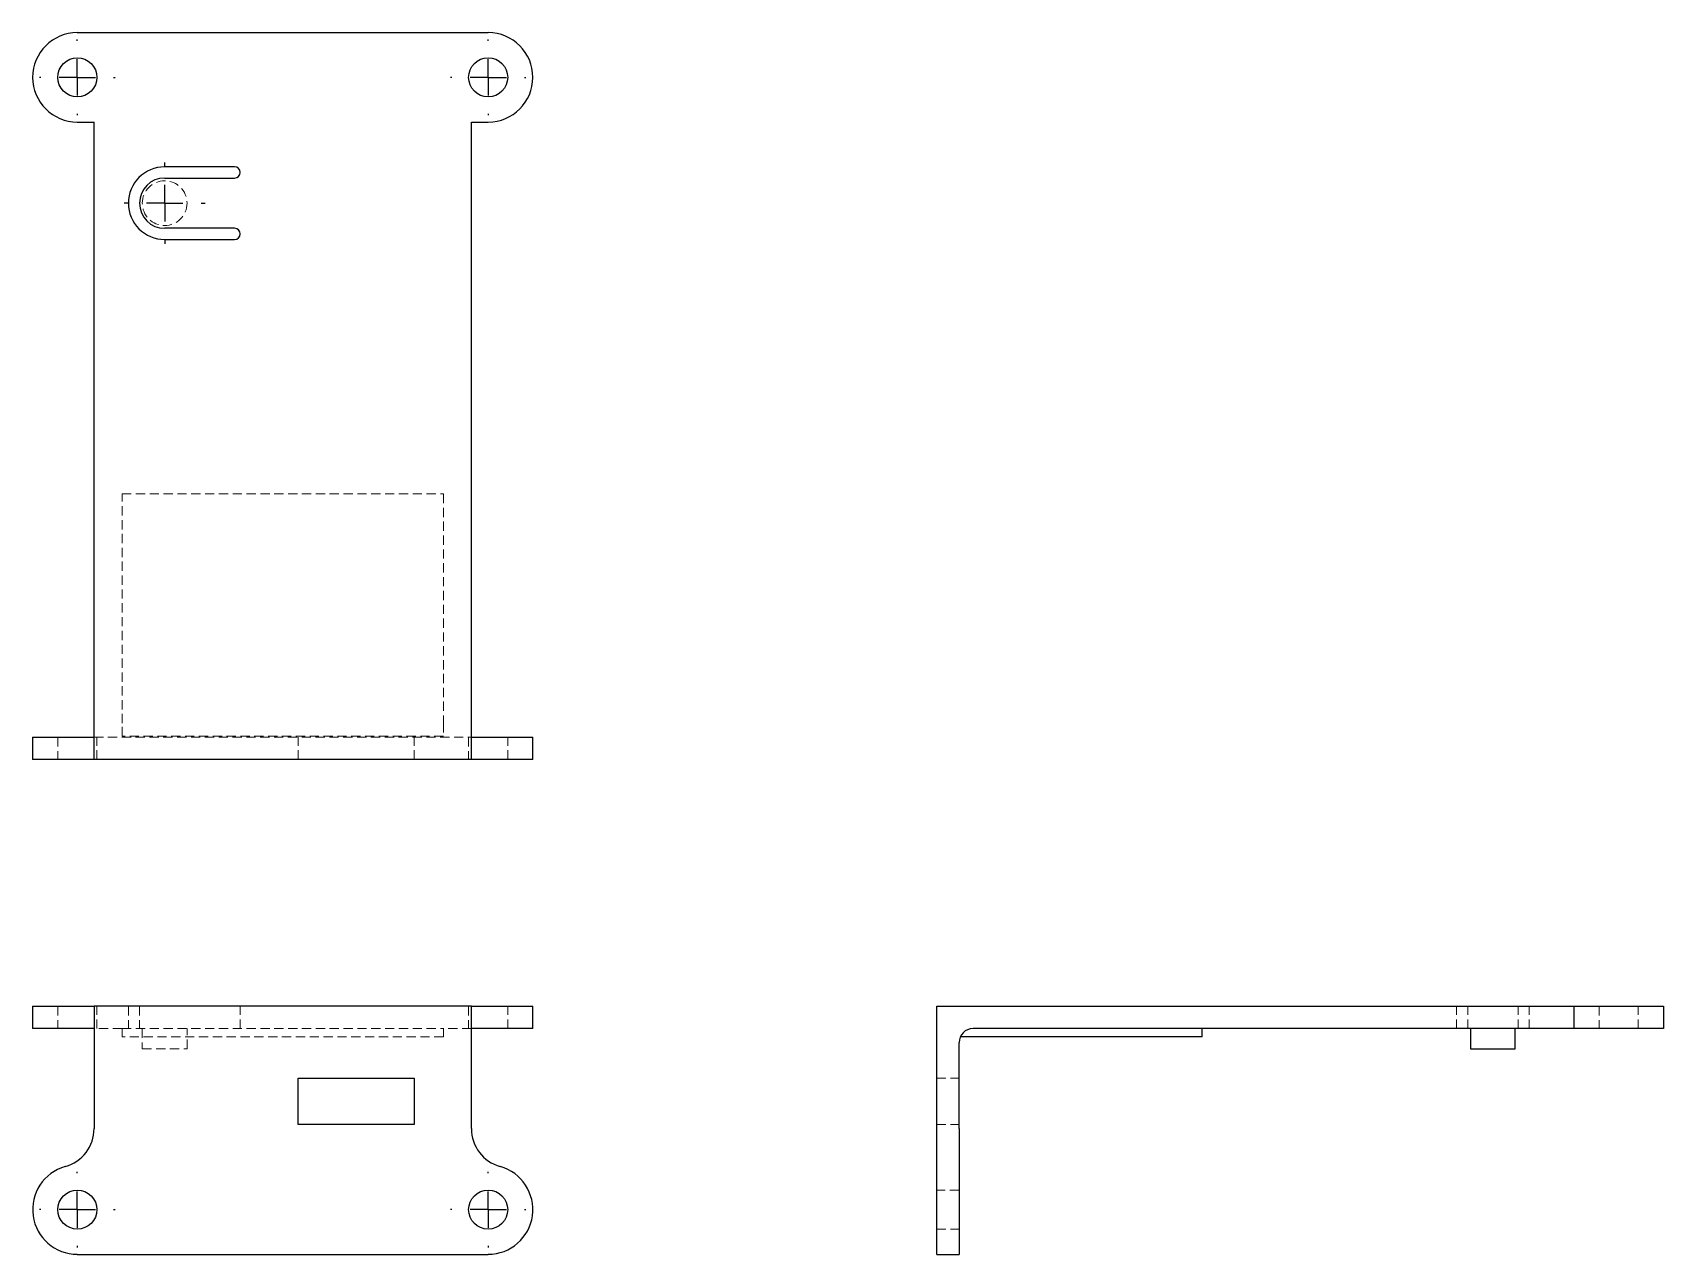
# Model space of a CAD drawing. Header units: millimetres. Extents: x 49 to 273, y 40 to 208.
import ezdxf

# ---------------------------------------------------------------- set-up
doc = ezdxf.new("R2010")
doc.units = ezdxf.units.MM
doc.linetypes.add('HIDDEN', pattern=[1.905, 1.27, -0.635])
doc.layers.add('10', color=7, linetype='Continuous')

# ---------------------------------------------------------------- blocks, each defined once
blk = doc.blocks.new('SW_CENTERMARKSYMBOL_0')
at = {"layer": '10', "color": 0}
for p, q in [((0, 5), (0, 5.19)), ((0, 0), (0, 2.5)), ((-5, 0), (-5.19, 0)), ((0, 0), (-2.5, 0)), ((0, 0), (0, -2.5)), ((0, 0), (2.5, 0)), ((5, 0), (5.19, 0)), ((0, -5), (0, -5.19))]:
    blk.add_line(p, q, dxfattribs=at)
blk = doc.blocks.new('SW_CENTERMARKSYMBOL_1')
at = {"layer": '10', "color": 0}
for p, q in [((0, 5), (0, 5.19)), ((0, 0), (0, 2.5)), ((-5, 0), (-5.19, 0)), ((0, 0), (-2.5, 0)), ((0, 0), (0, -2.5)), ((0, 0), (2.5, 0)), ((5, 0), (5.19, 0)), ((0, -5), (0, -5.19))]:
    blk.add_line(p, q, dxfattribs=at)
blk = doc.blocks.new('SW_CENTERMARKSYMBOL_2')
at = {"layer": '10', "color": 0}
for p, q in [((0, 5), (0, 5.58)), ((0, 0), (0, 2.5)), ((-5, 0), (-5.58, 0)), ((0, 0), (-2.5, 0)), ((0, 0), (0, -2.5)), ((0, 0), (2.5, 0)), ((5, 0), (5.58, 0)), ((0, -5), (0, -5.58))]:
    blk.add_line(p, q, dxfattribs=at)
blk = doc.blocks.new('SW_CENTERMARKSYMBOL_3')
at = {"layer": '10', "color": 0}
for p, q in [((0, 5), (0, 5.19)), ((0, 0), (0, 2.5)), ((-5, 0), (-5.19, 0)), ((0, 0), (-2.5, 0)), ((0, 0), (0, -2.5)), ((0, 0), (2.5, 0)), ((5, 0), (5.19, 0)), ((0, -5), (0, -5.19))]:
    blk.add_line(p, q, dxfattribs=at)
blk = doc.blocks.new('SW_CENTERMARKSYMBOL_4')
at = {"layer": '10', "color": 0}
for p, q in [((0, 5), (0, 5.19)), ((0, 0), (0, 2.5)), ((-5, 0), (-5.19, 0)), ((0, 0), (-2.5, 0)), ((0, 0), (0, -2.5)), ((0, 0), (2.5, 0)), ((5, 0), (5.19, 0)), ((0, -5), (0, -5.19))]:
    blk.add_line(p, q, dxfattribs=at)

msp = doc.modelspace()

# ---------------------------------------------------------------- linework, layer by layer
at = {"color": 7, "linetype": 'Continuous', "lineweight": 25}
for p, q in [((54.73, 208), (111.27, 208)), ((54.73, 195.69), (57.04, 195.69)), ((57.04, 108), (57.04, 195.69)), ((108.96, 195.69), (111.27, 195.69)), ((108.96, 108), (108.96, 195.69)), ((76.37, 189.54), (66.75, 189.54)), ((66.75, 188), (76.37, 188)), ((76.37, 181.08), (66.75, 181.08)), ((66.75, 179.54), (76.37, 179.54)), ((48.58, 111.08), (48.58, 108)), ((48.58, 111.08), (53.07, 111.08)), ((53.07, 111.08), (57.04, 111.08)), ((108.96, 111.08), (112.93, 111.08)), ((112.93, 111.08), (117.42, 111.08)), ((117.42, 108), (117.42, 111.08)), ((53.07, 108), (48.58, 108)), ((57.04, 108), (53.07, 108)), ((108.96, 108), (57.04, 108)), ((112.93, 108), (108.96, 108)), ((117.42, 108), (112.93, 108)), ((48.58, 74.07), (48.58, 70.99)), ((48.58, 74.07), (54.73, 74.07)), ((54.73, 74.07), (57.04, 74.07)), ((108.96, 74.07), (57.04, 74.07)), ((57.04, 74.07), (57.04, 57.24)), ((108.96, 57.24), (108.96, 74.07)), ((108.96, 74.07), (111.27, 74.07)), ((111.27, 74.07), (117.42, 74.07)), ((117.42, 70.99), (117.42, 74.07)), ((173, 57.24), (173, 74.07)), ((173, 74.07), (260.69, 74.07)), ((260.69, 74.07), (260.69, 70.99)), ((260.69, 74.07), (273, 74.07)), ((273, 74.07), (273, 70.99)), ((54.73, 70.99), (48.58, 70.99)), ((57.04, 70.99), (54.73, 70.99)), ((111.27, 70.99), (108.96, 70.99)), ((117.42, 70.99), (111.27, 70.99)), ((209.54, 69.84), (176.24, 69.84)), ((260.69, 70.99), (178, 70.99)), ((209.54, 69.84), (209.54, 70.99)), ((246.46, 70.99), (246.46, 68.2)), ((252.62, 68.2), (252.62, 70.99)), ((273, 70.99), (260.69, 70.99)), ((176.08, 57.24), (176.08, 69.07)), ((246.46, 68.2), (252.62, 68.2)), ((85.12, 57.82), (85.12, 64.16)), ((85.12, 64.16), (101.08, 64.16)), ((101.08, 64.16), (101.08, 57.82)), ((101.08, 57.82), (85.12, 57.82)), ((173, 52.01), (173, 57.24)), ((176.08, 57.24), (176.08, 52.01)), ((173, 39.93), (173, 52.01)), ((176.08, 52.01), (176.08, 39.93)), ((54.73, 39.93), (111.27, 39.93)), ((173, 39.93), (176.08, 39.93))]:
    msp.add_line(p, q, dxfattribs=at)
at = {"color": 7, "linetype": 'HIDDEN', "lineweight": 18}
for p, q in [((60.88, 113), (60.88, 144.54)), ((60.88, 144.54), (105.12, 144.54)), ((105.12, 144.54), (105.12, 113)), ((60.88, 111.24), (60.88, 113)), ((105.12, 113), (105.12, 111.24)), ((52.04, 111.08), (52.04, 108)), ((57.04, 111.08), (108.96, 111.08)), ((57.42, 108), (57.42, 111.08)), ((105.12, 111.24), (60.88, 111.24)), ((85.12, 108), (85.12, 111.08)), ((101.08, 108), (101.08, 111.08)), ((108.58, 111.08), (108.58, 108)), ((113.96, 108), (113.96, 111.08)), ((52.04, 74.07), (52.04, 70.99)), ((57.42, 70.99), (57.42, 74.07)), ((61.75, 74.07), (61.75, 70.99)), ((63.29, 74.07), (63.29, 70.99)), ((77.13, 70.99), (77.13, 74.07)), ((108.58, 74.07), (108.58, 70.99)), ((113.96, 70.99), (113.96, 74.07)), ((244.54, 70.99), (244.54, 74.07)), ((246.08, 70.99), (246.08, 74.07)), ((253, 70.99), (253, 74.07)), ((254.54, 70.99), (254.54, 74.07)), ((264.15, 74.07), (264.15, 70.99)), ((269.54, 70.99), (269.54, 74.07)), ((60.88, 70.99), (57.04, 70.99)), ((60.88, 69.84), (60.88, 70.99)), ((60.88, 70.99), (105.12, 70.99)), ((105.12, 69.84), (60.88, 69.84)), ((63.67, 70.99), (63.67, 68.2)), ((69.83, 68.2), (69.83, 70.99)), ((108.96, 70.99), (105.12, 70.99)), ((105.12, 70.99), (105.12, 69.84)), ((63.67, 68.2), (69.83, 68.2)), ((173, 64.16), (176.08, 64.16)), ((173, 57.82), (176.08, 57.82)), ((176.08, 48.78), (173, 48.78)), ((173, 43.39), (176.08, 43.39))]:
    msp.add_line(p, q, dxfattribs=at)
at = {"color": 7, "linetype": 'Continuous', "lineweight": 25}
for centre in [(54.73, 201.85), (111.27, 201.85), (54.73, 46.09), (111.27, 46.09)]:
    msp.add_circle(centre, 2.69, dxfattribs=at)
at = {"color": 7, "linetype": 'HIDDEN', "lineweight": 18}
msp.add_circle((66.75, 184.54), 3.08, dxfattribs=at)
at = {"color": 7, "linetype": 'Continuous', "lineweight": 25}
for centre, radius, start, end in [((54.73, 201.85), 6.15, 90, 270), ((111.27, 201.85), 6.15, 270, 90), ((66.75, 184.54), 5, 90, 270), ((76.37, 188.77), 0.769, 270, 90), ((66.75, 184.54), 3.46, 90, 270), ((76.37, 180.31), 0.769, 270, 90), ((178, 69.07), 1.92, 90, 180), ((51.61, 57.24), 5.43, 285.6306, 0), ((114.39, 57.24), 5.43, 180, 254.3694), ((54.73, 46.09), 6.15, 105.6306, 270), ((111.27, 46.09), 6.15, 270, 74.3694)]:
    msp.add_arc(centre, radius, start, end, dxfattribs=at)

# ---------------------------------------------------------------- block references
at = {"layer": '10'}
for name, p in [('SW_CENTERMARKSYMBOL_3', (54.73, 201.85)), ('SW_CENTERMARKSYMBOL_4', (111.27, 201.85)), ('SW_CENTERMARKSYMBOL_2', (66.75, 184.54)), ('SW_CENTERMARKSYMBOL_1', (54.73, 46.09)), ('SW_CENTERMARKSYMBOL_0', (111.27, 46.09))]:
    msp.add_blockref(name, p, dxfattribs=at)

doc.saveas('drawing.dxf')
